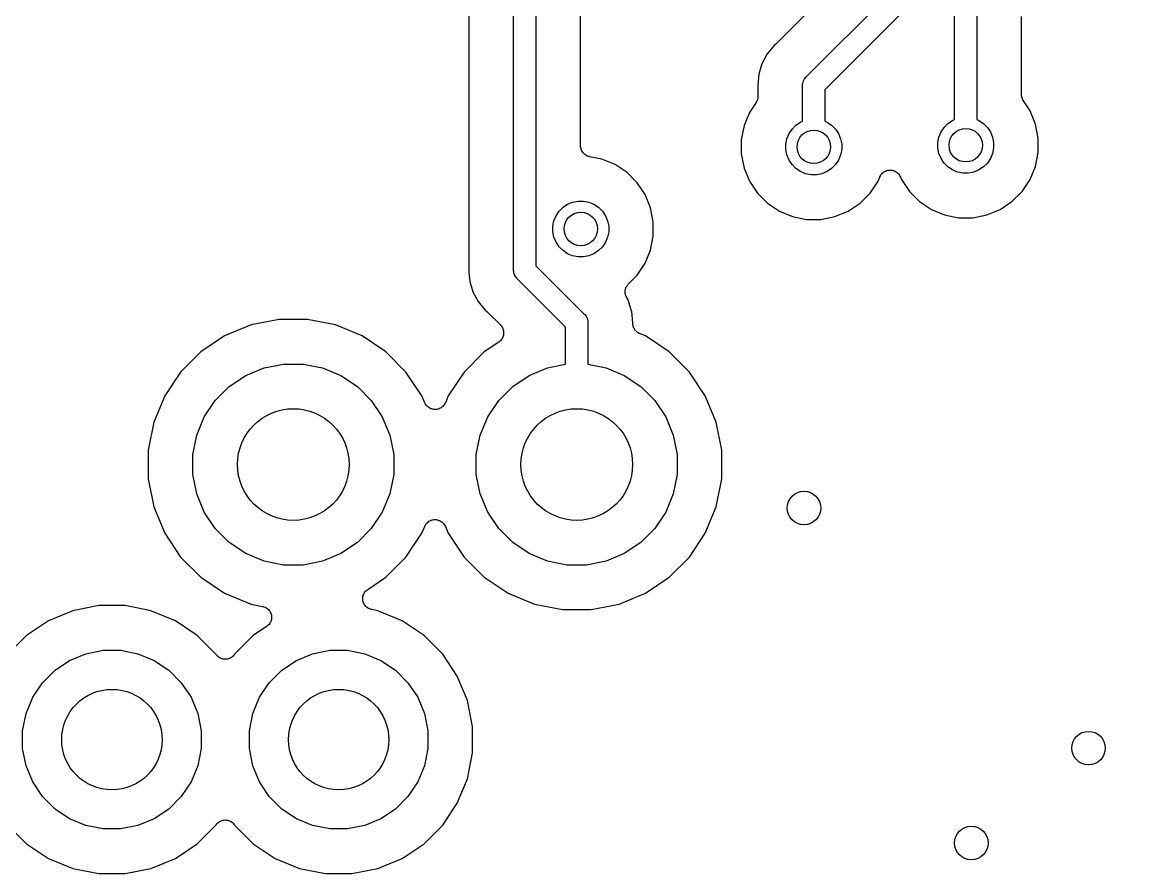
# Model space of a CAD drawing. Extents: x 4.8 to 7.88, y -6.14 to -3.94.
# Drawn here: x 6.9978 to 7.3924, y -5.3159 to -5.0157 of the extents above; entities that cross this region are included whole.
import ezdxf

# ---------------------------------------------------------------- set-up
doc = ezdxf.new("R2010")
doc.units = 0
doc.header["$MEASUREMENT"] = 0
doc.layers.add('BLACK', color=7, linetype='CONTINUOUS')

msp = doc.modelspace()

# ---------------------------------------------------------------- linework, layer by layer
at = {"layer": 'BLACK', "linetype": 'CONTINUOUS'}
for p, q in [((7.36893, -4.9182), (7.26399, -5.02313)), ((7.27444, -5.03495), (7.38583, -4.92357)), ((7.17117, -5.103), (7.17117, -4.92745)), ((7.15542, -4.92842), (7.15542, -5.10204)), ((7.17904, -4.92889), (7.17904, -5.10157)), ((7.39241, -4.92812), (7.28102, -5.0395)), ((7.19479, -5.05924), (7.19479, -4.93704)), ((7.32677, -5.05003), (7.32677, -5.00407)), ((7.33465, -5.0055), (7.33465, -5.05003)), ((7.35039, -5.04126), (7.35039, -5.01366)), ((7.2631, -5.02389), (7.26064, -5.02688)), ((7.2637, -5.02339), (7.2631, -5.02389)), ((7.26382, -5.02327), (7.2637, -5.02339)), ((7.26395, -5.02317), (7.26382, -5.02327)), ((7.26399, -5.02313), (7.26395, -5.02317)), ((7.25881, -5.0303), (7.25819, -5.03237)), ((7.26064, -5.02688), (7.25881, -5.0303)), ((7.25769, -5.03401), (7.25731, -5.03787)), ((7.25819, -5.03237), (7.25769, -5.03401)), ((7.25819, -5.03237), (7.25819, -5.03237)), ((7.25731, -5.03787), (7.25738, -5.03865)), ((7.27313, -5.03787), (7.27315, -5.03768)), ((7.27315, -5.03807), (7.27313, -5.03787)), ((7.27315, -5.03768), (7.27321, -5.0371)), ((7.27315, -5.03768), (7.27315, -5.03768)), ((7.27315, -5.0506), (7.27315, -5.03807)), ((7.27321, -5.0371), (7.27322, -5.03705)), ((7.27322, -5.03705), (7.2733, -5.0368)), ((7.2733, -5.0368), (7.27343, -5.03636)), ((7.27343, -5.03636), (7.2738, -5.03567)), ((7.2738, -5.03567), (7.27429, -5.03508)), ((7.27429, -5.03508), (7.27444, -5.03495)), ((7.25736, -5.04224), (7.25733, -5.0426)), ((7.2574, -5.04188), (7.25736, -5.04224)), ((7.25738, -5.03865), (7.25739, -5.0387)), ((7.25739, -5.0387), (7.25739, -5.03887)), ((7.25739, -5.03887), (7.2574, -5.03903)), ((7.2574, -5.03903), (7.2574, -5.04183)), ((7.2574, -5.04183), (7.2574, -5.04184)), ((7.2574, -5.04184), (7.2574, -5.04184)), ((7.2574, -5.04184), (7.2574, -5.04184)), ((7.2574, -5.04184), (7.2574, -5.04188)), ((7.28102, -5.0395), (7.28102, -5.0506)), ((7.35043, -5.04162), (7.35039, -5.04126)), ((7.35046, -5.04198), (7.35043, -5.04162)), ((7.35047, -5.042), (7.35046, -5.04198)), ((7.35047, -5.04202), (7.35047, -5.042)), ((7.35057, -5.04237), (7.35047, -5.04202)), ((7.35067, -5.04272), (7.35057, -5.04237)), ((7.25674, -5.04401), (7.25441, -5.0475)), ((7.25691, -5.04369), (7.25674, -5.04401)), ((7.25708, -5.04338), (7.25691, -5.04369)), ((7.25709, -5.04336), (7.25708, -5.04338)), ((7.2571, -5.04334), (7.25709, -5.04336)), ((7.25721, -5.04299), (7.2571, -5.04334)), ((7.25732, -5.04265), (7.25721, -5.04299)), ((7.25733, -5.0426), (7.25732, -5.04262)), ((7.25732, -5.04262), (7.25732, -5.04265)), ((7.35068, -5.04274), (7.35067, -5.04272)), ((7.35069, -5.04276), (7.35068, -5.04274)), ((7.35086, -5.04308), (7.35069, -5.04276)), ((7.35103, -5.0434), (7.35086, -5.04308)), ((7.35105, -5.04344), (7.35103, -5.0434)), ((7.35106, -5.04345), (7.35105, -5.04344)), ((7.35105, -5.04344), (7.35105, -5.04344)), ((7.35105, -5.04344), (7.35105, -5.04344)), ((7.35339, -5.04693), (7.35106, -5.04345)), ((7.25441, -5.0475), (7.25248, -5.05216)), ((7.32443, -5.05141), (7.32605, -5.05033)), ((7.32605, -5.05033), (7.32677, -5.05003)), ((7.33465, -5.05003), (7.33537, -5.05033)), ((7.33537, -5.05033), (7.33698, -5.05141)), ((7.35532, -5.05159), (7.35339, -5.04693)), ((7.25248, -5.05216), (7.2515, -5.0571)), ((7.26837, -5.05496), (7.26944, -5.05335)), ((7.26944, -5.05335), (7.27081, -5.05198)), ((7.27081, -5.05198), (7.27243, -5.0509)), ((7.27243, -5.0509), (7.27315, -5.0506)), ((7.28102, -5.0506), (7.28175, -5.0509)), ((7.28175, -5.0509), (7.28336, -5.05198)), ((7.28336, -5.05198), (7.28473, -5.05335)), ((7.28473, -5.05335), (7.28581, -5.05496)), ((7.32199, -5.05439), (7.32306, -5.05278)), ((7.32306, -5.05278), (7.32443, -5.05141)), ((7.33698, -5.05141), (7.33835, -5.05278)), ((7.33835, -5.05278), (7.33943, -5.05439)), ((7.3563, -5.05653), (7.35532, -5.05159)), ((7.2515, -5.0571), (7.2515, -5.06214)), ((7.26725, -5.05865), (7.26762, -5.05675)), ((7.26762, -5.05675), (7.26837, -5.05496)), ((7.28581, -5.05496), (7.28655, -5.05675)), ((7.28655, -5.05675), (7.28693, -5.05865)), ((7.32087, -5.05809), (7.32124, -5.05618)), ((7.32087, -5.06002), (7.32087, -5.05809)), ((7.32124, -5.05618), (7.32199, -5.05439)), ((7.33943, -5.05439), (7.34017, -5.05618)), ((7.34017, -5.05618), (7.34055, -5.05809)), ((7.34055, -5.05809), (7.34055, -5.06002)), ((7.3563, -5.06158), (7.3563, -5.05653)), ((7.19482, -5.05961), (7.19479, -5.05924)), ((7.19486, -5.05998), (7.19482, -5.05961)), ((7.19486, -5.05999), (7.19486, -5.05998)), ((7.19486, -5.06001), (7.19486, -5.05999)), ((7.19497, -5.06036), (7.19486, -5.06001)), ((7.19507, -5.06071), (7.19497, -5.06036)), ((7.19508, -5.06073), (7.19507, -5.06071)), ((7.19508, -5.06074), (7.19508, -5.06073)), ((7.19526, -5.06107), (7.19508, -5.06074)), ((7.19543, -5.06139), (7.19526, -5.06107)), ((7.19544, -5.06141), (7.19543, -5.06139)), ((7.19545, -5.06142), (7.19544, -5.06141)), ((7.19568, -5.06171), (7.19545, -5.06142)), ((7.19591, -5.06199), (7.19568, -5.06171)), ((7.19592, -5.062), (7.19591, -5.06199)), ((7.19593, -5.06202), (7.19592, -5.062)), ((7.19621, -5.06225), (7.19593, -5.06202)), ((7.2515, -5.06214), (7.25248, -5.06709)), ((7.26725, -5.06059), (7.26725, -5.05865)), ((7.26762, -5.06249), (7.26725, -5.06059)), ((7.28693, -5.06059), (7.28655, -5.06249)), ((7.28693, -5.05865), (7.28693, -5.06059)), ((7.32124, -5.06193), (7.32087, -5.06002)), ((7.32199, -5.06372), (7.32124, -5.06193)), ((7.34017, -5.06193), (7.33943, -5.06372)), ((7.34055, -5.06002), (7.34017, -5.06193)), ((7.35532, -5.06652), (7.3563, -5.06158)), ((7.1965, -5.06249), (7.19621, -5.06225)), ((7.19651, -5.0625), (7.1965, -5.06249)), ((7.19652, -5.0625), (7.19651, -5.0625)), ((7.19685, -5.06268), (7.19652, -5.0625)), ((7.19717, -5.06286), (7.19685, -5.06268)), ((7.19719, -5.06286), (7.19717, -5.06286)), ((7.1972, -5.06287), (7.19719, -5.06286)), ((7.19755, -5.06298), (7.1972, -5.06287)), ((7.1979, -5.06309), (7.19755, -5.06298)), ((7.19793, -5.0631), (7.1979, -5.06309)), ((7.19796, -5.0631), (7.19793, -5.0631)), ((7.19793, -5.0631), (7.19793, -5.0631)), ((7.19793, -5.0631), (7.19793, -5.0631)), ((7.20235, -5.06398), (7.19796, -5.0631)), ((7.207, -5.0659), (7.20235, -5.06398)), ((7.21119, -5.06871), (7.207, -5.0659)), ((7.26837, -5.06428), (7.26762, -5.06249)), ((7.26944, -5.0659), (7.26837, -5.06428)), ((7.27081, -5.06727), (7.26944, -5.0659)), ((7.28473, -5.0659), (7.28336, -5.06727)), ((7.28581, -5.06428), (7.28473, -5.0659)), ((7.28655, -5.06249), (7.28581, -5.06428)), ((7.32306, -5.06533), (7.32199, -5.06372)), ((7.32443, -5.0667), (7.32306, -5.06533)), ((7.33835, -5.06533), (7.33698, -5.0667)), ((7.33943, -5.06372), (7.33835, -5.06533)), ((7.21476, -5.07227), (7.21119, -5.06871)), ((7.25248, -5.06709), (7.25441, -5.07174)), ((7.27243, -5.06834), (7.27081, -5.06727)), ((7.27422, -5.06909), (7.27243, -5.06834)), ((7.27612, -5.06946), (7.27422, -5.06909)), ((7.27806, -5.06946), (7.27612, -5.06946)), ((7.27996, -5.06909), (7.27806, -5.06946)), ((7.28175, -5.06834), (7.27996, -5.06909)), ((7.28336, -5.06727), (7.28175, -5.06834)), ((7.3004, -5.07021), (7.30058, -5.06988)), ((7.30058, -5.06988), (7.30076, -5.06955)), ((7.30076, -5.06955), (7.30077, -5.06955)), ((7.30077, -5.06954), (7.30103, -5.06924)), ((7.30077, -5.06955), (7.30077, -5.06954)), ((7.30103, -5.06924), (7.30126, -5.06896)), ((7.30126, -5.06896), (7.30127, -5.06895)), ((7.30126, -5.06896), (7.30126, -5.06896)), ((7.30127, -5.06895), (7.30156, -5.06871)), ((7.30156, -5.06871), (7.30185, -5.06848)), ((7.30185, -5.06848), (7.30186, -5.06848)), ((7.30186, -5.06848), (7.30187, -5.06847)), ((7.30187, -5.06847), (7.3022, -5.0683)), ((7.3022, -5.0683), (7.30253, -5.06812)), ((7.30253, -5.06812), (7.30254, -5.06812)), ((7.30254, -5.06812), (7.30255, -5.06812)), ((7.30255, -5.06812), (7.3029, -5.06801)), ((7.3029, -5.06801), (7.30327, -5.06791)), ((7.30327, -5.06791), (7.30328, -5.06791)), ((7.30328, -5.0679), (7.30366, -5.06787)), ((7.30328, -5.06791), (7.30328, -5.0679)), ((7.30366, -5.06787), (7.30404, -5.06783)), ((7.30404, -5.06783), (7.30404, -5.06784)), ((7.30404, -5.06784), (7.30405, -5.06783)), ((7.30405, -5.06783), (7.30442, -5.06787)), ((7.30442, -5.06787), (7.3048, -5.06791)), ((7.3048, -5.06791), (7.30481, -5.06792)), ((7.30481, -5.06792), (7.30481, -5.06792)), ((7.30481, -5.06792), (7.30518, -5.06803)), ((7.30518, -5.06803), (7.30553, -5.06814)), ((7.30553, -5.06814), (7.30554, -5.06814)), ((7.30554, -5.06814), (7.30555, -5.06814)), ((7.30555, -5.06814), (7.30589, -5.06833)), ((7.30589, -5.06833), (7.30621, -5.0685)), ((7.30621, -5.0685), (7.30622, -5.06851)), ((7.30622, -5.06851), (7.30622, -5.06851)), ((7.30622, -5.06851), (7.30651, -5.06875)), ((7.30651, -5.06875), (7.3068, -5.06899)), ((7.3068, -5.06899), (7.30681, -5.069)), ((7.30681, -5.069), (7.30681, -5.069)), ((7.30681, -5.069), (7.30704, -5.06929)), ((7.30704, -5.06929), (7.30729, -5.06959)), ((7.30729, -5.06959), (7.30729, -5.06959)), ((7.30729, -5.06959), (7.3073, -5.0696)), ((7.3073, -5.0696), (7.30747, -5.06992)), ((7.30747, -5.06992), (7.30765, -5.07027)), ((7.32605, -5.06778), (7.32443, -5.0667)), ((7.32784, -5.06852), (7.32605, -5.06778)), ((7.32974, -5.0689), (7.32784, -5.06852)), ((7.33168, -5.0689), (7.32974, -5.0689)), ((7.33358, -5.06852), (7.33168, -5.0689)), ((7.33537, -5.06778), (7.33358, -5.06852)), ((7.33698, -5.0667), (7.33537, -5.06778)), ((7.35339, -5.07118), (7.35532, -5.06652)), ((7.21756, -5.07646), (7.21476, -5.07227)), ((7.25441, -5.07174), (7.25721, -5.07593)), ((7.29697, -5.07593), (7.29977, -5.07174)), ((7.29977, -5.07174), (7.30038, -5.07027)), ((7.30038, -5.07027), (7.30039, -5.07023)), ((7.30039, -5.07023), (7.3004, -5.07021)), ((7.30039, -5.07023), (7.30039, -5.07023)), ((7.30039, -5.07023), (7.30039, -5.07023)), ((7.30765, -5.07027), (7.30803, -5.07118)), ((7.30803, -5.07118), (7.31083, -5.07537)), ((7.35059, -5.07537), (7.35339, -5.07118)), ((7.21949, -5.08112), (7.21756, -5.07646)), ((7.25721, -5.07593), (7.26077, -5.0795)), ((7.2934, -5.0795), (7.29697, -5.07593)), ((7.31083, -5.07537), (7.3144, -5.07893)), ((7.34702, -5.07893), (7.35059, -5.07537)), ((7.18724, -5.08231), (7.18861, -5.08094)), ((7.18861, -5.08094), (7.19022, -5.07986)), ((7.19022, -5.07986), (7.19201, -5.07912)), ((7.19201, -5.07912), (7.19391, -5.07874)), ((7.19391, -5.07874), (7.19585, -5.07874)), ((7.19585, -5.07874), (7.19775, -5.07912)), ((7.19775, -5.07912), (7.19954, -5.07986)), ((7.19954, -5.07986), (7.20116, -5.08094)), ((7.20116, -5.08094), (7.20253, -5.08231)), ((7.22047, -5.08606), (7.21949, -5.08112)), ((7.26077, -5.0795), (7.26497, -5.0823)), ((7.28921, -5.0823), (7.2934, -5.0795)), ((7.3144, -5.07893), (7.31859, -5.08173)), ((7.31859, -5.08173), (7.32324, -5.08366)), ((7.33817, -5.08366), (7.34283, -5.08173)), ((7.34283, -5.08173), (7.34702, -5.07893)), ((7.18504, -5.08761), (7.18542, -5.08571)), ((7.18542, -5.08571), (7.18616, -5.08392)), ((7.18616, -5.08392), (7.18724, -5.08231)), ((7.20253, -5.08231), (7.2036, -5.08392)), ((7.2036, -5.08392), (7.20435, -5.08571)), ((7.20435, -5.08571), (7.20472, -5.08761)), ((7.26497, -5.0823), (7.26962, -5.08423)), ((7.26962, -5.08423), (7.27457, -5.08521)), ((7.27457, -5.08521), (7.27961, -5.08521)), ((7.27961, -5.08521), (7.28455, -5.08423)), ((7.28455, -5.08423), (7.28921, -5.0823)), ((7.32324, -5.08366), (7.32819, -5.08465)), ((7.32819, -5.08465), (7.33323, -5.08465)), ((7.33323, -5.08465), (7.33817, -5.08366)), ((7.18504, -5.08955), (7.18504, -5.08761)), ((7.18542, -5.09145), (7.18504, -5.08955)), ((7.20472, -5.08955), (7.20435, -5.09145)), ((7.20472, -5.08761), (7.20472, -5.08955)), ((7.22047, -5.0911), (7.22047, -5.08606)), ((7.18616, -5.09324), (7.18542, -5.09145)), ((7.18724, -5.09486), (7.18616, -5.09324)), ((7.2036, -5.09324), (7.20253, -5.09486)), ((7.20435, -5.09145), (7.2036, -5.09324)), ((7.21949, -5.09605), (7.22047, -5.0911)), ((7.18861, -5.09623), (7.18724, -5.09486)), ((7.19022, -5.0973), (7.18861, -5.09623)), ((7.19201, -5.09805), (7.19022, -5.0973)), ((7.19954, -5.0973), (7.19775, -5.09805)), ((7.20116, -5.09623), (7.19954, -5.0973)), ((7.20253, -5.09486), (7.20116, -5.09623)), ((7.21756, -5.1007), (7.21949, -5.09605)), ((7.17904, -5.10157), (7.1961, -5.11862)), ((7.19391, -5.09843), (7.19201, -5.09805)), ((7.19585, -5.09843), (7.19391, -5.09843)), ((7.19775, -5.09805), (7.19585, -5.09843)), ((7.21476, -5.1049), (7.21756, -5.1007)), ((7.1554, -5.10242), (7.15532, -5.1032)), ((7.15532, -5.1032), (7.1554, -5.10397)), ((7.15542, -5.10209), (7.1554, -5.10226)), ((7.1554, -5.10226), (7.1554, -5.10242)), ((7.1554, -5.10397), (7.1557, -5.10706)), ((7.15542, -5.10204), (7.15542, -5.10209)), ((7.17115, -5.1032), (7.17117, -5.103)), ((7.17117, -5.10339), (7.17115, -5.1032)), ((7.1712, -5.10375), (7.17117, -5.10339)), ((7.17117, -5.10339), (7.17117, -5.10339)), ((7.17122, -5.10397), (7.1712, -5.10375)), ((7.17128, -5.10415), (7.17122, -5.10397)), ((7.17145, -5.10471), (7.17128, -5.10415)), ((7.17181, -5.10539), (7.17145, -5.10471)), ((7.1723, -5.10599), (7.17181, -5.10539)), ((7.21168, -5.10797), (7.21476, -5.1049)), ((7.1557, -5.10706), (7.15683, -5.11077)), ((7.17246, -5.10612), (7.1723, -5.10599)), ((7.18951, -5.12317), (7.17246, -5.10612)), ((7.21071, -5.10957), (7.21078, -5.10941)), ((7.21078, -5.10941), (7.21083, -5.10924)), ((7.21083, -5.10924), (7.21093, -5.10906)), ((7.21093, -5.10906), (7.21101, -5.10887)), ((7.21101, -5.10887), (7.21111, -5.10872)), ((7.21111, -5.10872), (7.2112, -5.10857)), ((7.2112, -5.10857), (7.21133, -5.1084)), ((7.21133, -5.1084), (7.21145, -5.10823)), ((7.21145, -5.10823), (7.21157, -5.10811)), ((7.21157, -5.10811), (7.21168, -5.10797)), ((7.15683, -5.11077), (7.15866, -5.11419)), ((7.21053, -5.11074), (7.21055, -5.11053)), ((7.21055, -5.11092), (7.21053, -5.11074)), ((7.21054, -5.11109), (7.21055, -5.11092)), ((7.21058, -5.1113), (7.21054, -5.11109)), ((7.21055, -5.11033), (7.21059, -5.11015)), ((7.21055, -5.11053), (7.21055, -5.11033)), ((7.2106, -5.11151), (7.21058, -5.1113)), ((7.21059, -5.11015), (7.21061, -5.10998)), ((7.21065, -5.11168), (7.2106, -5.11151)), ((7.21061, -5.10998), (7.21067, -5.10978)), ((7.21069, -5.11185), (7.21065, -5.11168)), ((7.21067, -5.10978), (7.21071, -5.10957)), ((7.21076, -5.11204), (7.21069, -5.11185)), ((7.21082, -5.11224), (7.21076, -5.11204)), ((7.2109, -5.1124), (7.21082, -5.11224)), ((7.21097, -5.11256), (7.2109, -5.1124)), ((7.211, -5.11261), (7.21097, -5.11256)), ((7.21172, -5.11397), (7.211, -5.11261)), ((7.15866, -5.11419), (7.16112, -5.11718)), ((7.16112, -5.11718), (7.16172, -5.11768)), ((7.2128, -5.11752), (7.21172, -5.11397)), ((7.08841, -5.12047), (7.07852, -5.12244)), ((7.09849, -5.12047), (7.08841, -5.12047)), ((7.10838, -5.12244), (7.09849, -5.12047)), ((7.16172, -5.11768), (7.16176, -5.11771)), ((7.16176, -5.11771), (7.16188, -5.11783)), ((7.16188, -5.11783), (7.162, -5.11794)), ((7.162, -5.11794), (7.16651, -5.12244)), ((7.1961, -5.11862), (7.19625, -5.11875)), ((7.19625, -5.11875), (7.19674, -5.11935)), ((7.19674, -5.11935), (7.1971, -5.12003)), ((7.1971, -5.12003), (7.19723, -5.12046)), ((7.19723, -5.12046), (7.19732, -5.12073)), ((7.19732, -5.12073), (7.19733, -5.12077)), ((7.19733, -5.12077), (7.19739, -5.12135)), ((7.19739, -5.12135), (7.19739, -5.12135)), ((7.19739, -5.12135), (7.1974, -5.12154)), ((7.2128, -5.11753), (7.2128, -5.11752)), ((7.21285, -5.11768), (7.2128, -5.11753)), ((7.21324, -5.12163), (7.21285, -5.11768)), ((7.07852, -5.12244), (7.06921, -5.1263)), ((7.11769, -5.1263), (7.10838, -5.12244)), ((7.16651, -5.12244), (7.16653, -5.12246)), ((7.16653, -5.12246), (7.16653, -5.12246)), ((7.16653, -5.12246), (7.16653, -5.12246)), ((7.16653, -5.12246), (7.16655, -5.12248)), ((7.16655, -5.12248), (7.16678, -5.12277)), ((7.16678, -5.12277), (7.16701, -5.12306)), ((7.16701, -5.12306), (7.16702, -5.12307)), ((7.16702, -5.12307), (7.16703, -5.12308)), ((7.16703, -5.12308), (7.1672, -5.12341)), ((7.1672, -5.12341), (7.16737, -5.12374)), ((7.16737, -5.12374), (7.16737, -5.12375)), ((7.16737, -5.12375), (7.16738, -5.12376)), ((7.16738, -5.12376), (7.16748, -5.12412)), ((7.16748, -5.12412), (7.16759, -5.12448)), ((7.16759, -5.12448), (7.16759, -5.12449)), ((7.16759, -5.12449), (7.16759, -5.1245)), ((7.16759, -5.1245), (7.16763, -5.12487)), ((7.16766, -5.12527), (7.16762, -5.12564)), ((7.16763, -5.12487), (7.16766, -5.12524)), ((7.16766, -5.12524), (7.16766, -5.12525)), ((7.16766, -5.12525), (7.16766, -5.12527)), ((7.18951, -5.13631), (7.18951, -5.12317)), ((7.1974, -5.12154), (7.19739, -5.12174)), ((7.19739, -5.12174), (7.19739, -5.13631)), ((7.21322, -5.12178), (7.21324, -5.12163)), ((7.21324, -5.12199), (7.21322, -5.12178)), ((7.21324, -5.1222), (7.21324, -5.12199)), ((7.21327, -5.12237), (7.21324, -5.1222)), ((7.21329, -5.12255), (7.21327, -5.12237)), ((7.21335, -5.12275), (7.21329, -5.12255)), ((7.21339, -5.12295), (7.21335, -5.12275)), ((7.21346, -5.12311), (7.21339, -5.12295)), ((7.21351, -5.12328), (7.21346, -5.12311)), ((7.2136, -5.12347), (7.21351, -5.12328)), ((7.21368, -5.12366), (7.2136, -5.12347)), ((7.21378, -5.12381), (7.21368, -5.12366)), ((7.21386, -5.12396), (7.21378, -5.12381)), ((7.21399, -5.12413), (7.21386, -5.12396)), ((7.21411, -5.1243), (7.21399, -5.12413)), ((7.21423, -5.12443), (7.21411, -5.1243)), ((7.21434, -5.12456), (7.21423, -5.12443)), ((7.2145, -5.1247), (7.21434, -5.12456)), ((7.21465, -5.12485), (7.2145, -5.1247)), ((7.21479, -5.12495), (7.21465, -5.12485)), ((7.21493, -5.12506), (7.21479, -5.12495)), ((7.21511, -5.12516), (7.21493, -5.12506)), ((7.21528, -5.12528), (7.21511, -5.12516)), ((7.21545, -5.12535), (7.21528, -5.12528)), ((7.06921, -5.1263), (7.06082, -5.1319)), ((7.12607, -5.1319), (7.11769, -5.1263)), ((7.16591, -5.1285), (7.16082, -5.1319)), ((7.1662, -5.12826), (7.16591, -5.1285)), ((7.16649, -5.12803), (7.1662, -5.12826)), ((7.1665, -5.12802), (7.16649, -5.12803)), ((7.16651, -5.12801), (7.1665, -5.12802)), ((7.16674, -5.12772), (7.16651, -5.12801)), ((7.16698, -5.12744), (7.16674, -5.12772)), ((7.16699, -5.12743), (7.16698, -5.12744)), ((7.16717, -5.12709), (7.16699, -5.12742)), ((7.16699, -5.12742), (7.16699, -5.12743)), ((7.16735, -5.12676), (7.16717, -5.12709)), ((7.16736, -5.12674), (7.16735, -5.12675)), ((7.16735, -5.12675), (7.16735, -5.12676)), ((7.16747, -5.12638), (7.16736, -5.12674)), ((7.16758, -5.12603), (7.16747, -5.12638)), ((7.16762, -5.12564), (7.16758, -5.12601)), ((7.16758, -5.12601), (7.16758, -5.12602)), ((7.16758, -5.12602), (7.16758, -5.12603)), ((7.2156, -5.12543), (7.21545, -5.12535)), ((7.21565, -5.12545), (7.2156, -5.12543)), ((7.21769, -5.1263), (7.21565, -5.12545)), ((7.22607, -5.1319), (7.21769, -5.1263)), ((7.06082, -5.1319), (7.05369, -5.13903)), ((7.1332, -5.13903), (7.12607, -5.1319)), ((7.16082, -5.1319), (7.15369, -5.13903)), ((7.2332, -5.13903), (7.22607, -5.1319)), ((7.08311, -5.13758), (7.08996, -5.13622)), ((7.08996, -5.13622), (7.09694, -5.13622)), ((7.09694, -5.13622), (7.10378, -5.13758)), ((7.18311, -5.13758), (7.18951, -5.13631)), ((7.19739, -5.13631), (7.20378, -5.13758)), ((7.05369, -5.13903), (7.04809, -5.14741)), ((7.07086, -5.14413), (7.07666, -5.14025)), ((7.07666, -5.14025), (7.08311, -5.13758)), ((7.10378, -5.13758), (7.11023, -5.14025)), ((7.11023, -5.14025), (7.11604, -5.14413)), ((7.1388, -5.14741), (7.1332, -5.13903)), ((7.15369, -5.13903), (7.14809, -5.14741)), ((7.17086, -5.14413), (7.17666, -5.14025)), ((7.17666, -5.14025), (7.18311, -5.13758)), ((7.20378, -5.13758), (7.21023, -5.14025)), ((7.21023, -5.14025), (7.21604, -5.14413)), ((7.2388, -5.14741), (7.2332, -5.13903)), ((7.06593, -5.14907), (7.07086, -5.14413)), ((7.11604, -5.14413), (7.12097, -5.14907)), ((7.16593, -5.14907), (7.17086, -5.14413)), ((7.21604, -5.14413), (7.22097, -5.14907)), ((7.04809, -5.14741), (7.04423, -5.15672)), ((7.13981, -5.14984), (7.1388, -5.14741)), ((7.14809, -5.14741), (7.14709, -5.14984)), ((7.24266, -5.15672), (7.2388, -5.14741)), ((7.06205, -5.15487), (7.06593, -5.14907)), ((7.12097, -5.14907), (7.12485, -5.15487)), ((7.13999, -5.15017), (7.13981, -5.14984)), ((7.14017, -5.15051), (7.13999, -5.15017)), ((7.14017, -5.15052), (7.14017, -5.15051)), ((7.14017, -5.15051), (7.14017, -5.15051)), ((7.14041, -5.15081), (7.14017, -5.15052)), ((7.14065, -5.1511), (7.14041, -5.15081)), ((7.14066, -5.15111), (7.14065, -5.1511)), ((7.14095, -5.15135), (7.14066, -5.15111)), ((7.14066, -5.15111), (7.14066, -5.15111)), ((7.14124, -5.15159), (7.14095, -5.15135)), ((7.14125, -5.1516), (7.14124, -5.15159)), ((7.14158, -5.15178), (7.14125, -5.1516)), ((7.14125, -5.1516), (7.14125, -5.1516)), ((7.14192, -5.15196), (7.14158, -5.15178)), ((7.14193, -5.15197), (7.14192, -5.15196)), ((7.14192, -5.15196), (7.14192, -5.15196)), ((7.14228, -5.15207), (7.14193, -5.15197)), ((7.14265, -5.15219), (7.14228, -5.15207)), ((7.14266, -5.15219), (7.14265, -5.15219)), ((7.14304, -5.15223), (7.14266, -5.15219)), ((7.14266, -5.15219), (7.14266, -5.15219)), ((7.14341, -5.15227), (7.14304, -5.15223)), ((7.14342, -5.15227), (7.14341, -5.15227)), ((7.14343, -5.15227), (7.14342, -5.15227)), ((7.1438, -5.15224), (7.14343, -5.15227)), ((7.14418, -5.1522), (7.1438, -5.15224)), ((7.14419, -5.1522), (7.14418, -5.1522)), ((7.14457, -5.15209), (7.14419, -5.1522)), ((7.14419, -5.1522), (7.14419, -5.1522)), ((7.14492, -5.15199), (7.14457, -5.15209)), ((7.14493, -5.15198), (7.14492, -5.15198)), ((7.14492, -5.15198), (7.14492, -5.15199)), ((7.14527, -5.1518), (7.14493, -5.15198)), ((7.1456, -5.15163), (7.14527, -5.1518)), ((7.14561, -5.15162), (7.1456, -5.15163)), ((7.1456, -5.15163), (7.1456, -5.15163)), ((7.1459, -5.15139), (7.14561, -5.15162)), ((7.1462, -5.15115), (7.1459, -5.15139)), ((7.14621, -5.15114), (7.1462, -5.15115)), ((7.1462, -5.15115), (7.1462, -5.15115)), ((7.14644, -5.15086), (7.14621, -5.15114)), ((7.14669, -5.15056), (7.14644, -5.15086)), ((7.1467, -5.15056), (7.14669, -5.15056)), ((7.14688, -5.15023), (7.1467, -5.15055)), ((7.1467, -5.15055), (7.1467, -5.15056)), ((7.14706, -5.14989), (7.14688, -5.15023)), ((7.14707, -5.14988), (7.14706, -5.14989)), ((7.14709, -5.14984), (7.14707, -5.14988)), ((7.14707, -5.14988), (7.14707, -5.14988)), ((7.14707, -5.14988), (7.14707, -5.14988)), ((7.16205, -5.15487), (7.16593, -5.14907)), ((7.22097, -5.14907), (7.22485, -5.15487)), ((7.04423, -5.15672), (7.04227, -5.16661)), ((7.05938, -5.16132), (7.06205, -5.15487)), ((7.12485, -5.15487), (7.12752, -5.16132)), ((7.15938, -5.16132), (7.16205, -5.15487)), ((7.22485, -5.15487), (7.22752, -5.16132)), ((7.24463, -5.16661), (7.24266, -5.15672)), ((7.05802, -5.16816), (7.05938, -5.16132)), ((7.12752, -5.16132), (7.12888, -5.16816)), ((7.15802, -5.16816), (7.15938, -5.16132)), ((7.22752, -5.16132), (7.22888, -5.16816)), ((7.04227, -5.16661), (7.04227, -5.17669)), ((7.05802, -5.17514), (7.05802, -5.16816)), ((7.12888, -5.16816), (7.12888, -5.17514)), ((7.15802, -5.17514), (7.15802, -5.16816)), ((7.22888, -5.16816), (7.22888, -5.17514)), ((7.24463, -5.17669), (7.24463, -5.16661)), ((7.05938, -5.18199), (7.05802, -5.17514)), ((7.12888, -5.17514), (7.12752, -5.18199)), ((7.15938, -5.18199), (7.15802, -5.17514)), ((7.22888, -5.17514), (7.22752, -5.18199)), ((7.04227, -5.17669), (7.04423, -5.18658)), ((7.24266, -5.18658), (7.24463, -5.17669)), ((7.06205, -5.18844), (7.05938, -5.18199)), ((7.12752, -5.18199), (7.12485, -5.18844)), ((7.16205, -5.18844), (7.15938, -5.18199)), ((7.22752, -5.18199), (7.22485, -5.18844)), ((7.04423, -5.18658), (7.04809, -5.1959)), ((7.06593, -5.19424), (7.06205, -5.18844)), ((7.12485, -5.18844), (7.12097, -5.19424)), ((7.16593, -5.19424), (7.16205, -5.18844)), ((7.22485, -5.18844), (7.22097, -5.19424)), ((7.2388, -5.1959), (7.24266, -5.18658)), ((7.14045, -5.19245), (7.14069, -5.19217)), ((7.14069, -5.19217), (7.14069, -5.19216)), ((7.14069, -5.19216), (7.1407, -5.19216)), ((7.1407, -5.19216), (7.141, -5.19192)), ((7.141, -5.19192), (7.14129, -5.19168)), ((7.14129, -5.19168), (7.14129, -5.19168)), ((7.14129, -5.19168), (7.1413, -5.19168)), ((7.1413, -5.19168), (7.14163, -5.1915)), ((7.14163, -5.1915), (7.14197, -5.19133)), ((7.14197, -5.19133), (7.14197, -5.19132)), ((7.14197, -5.19132), (7.14198, -5.19132)), ((7.14198, -5.19132), (7.14233, -5.19122)), ((7.14233, -5.19122), (7.1427, -5.19111)), ((7.1427, -5.19111), (7.14271, -5.19111)), ((7.14271, -5.19111), (7.14272, -5.1911)), ((7.14272, -5.1911), (7.14308, -5.19107)), ((7.14308, -5.19107), (7.14347, -5.19104)), ((7.14347, -5.19104), (7.14348, -5.19104)), ((7.14348, -5.19104), (7.14348, -5.19104)), ((7.14348, -5.19104), (7.14385, -5.19108)), ((7.14385, -5.19108), (7.14423, -5.19112)), ((7.14423, -5.19112), (7.14424, -5.19112)), ((7.14424, -5.19112), (7.14425, -5.19112)), ((7.14425, -5.19112), (7.14461, -5.19123)), ((7.14461, -5.19123), (7.14497, -5.19134)), ((7.14497, -5.19134), (7.14497, -5.19134)), ((7.14497, -5.19134), (7.14498, -5.19135)), ((7.14498, -5.19135), (7.14532, -5.19153)), ((7.14532, -5.19153), (7.14564, -5.19171)), ((7.14564, -5.19171), (7.14565, -5.19171)), ((7.14565, -5.19171), (7.14566, -5.19171)), ((7.14566, -5.19171), (7.14595, -5.19196)), ((7.14595, -5.19196), (7.14624, -5.19219)), ((7.14624, -5.19219), (7.14624, -5.1922)), ((7.14624, -5.1922), (7.14625, -5.1922)), ((7.14625, -5.1922), (7.14648, -5.19249)), ((7.04809, -5.1959), (7.05369, -5.20428)), ((7.07086, -5.19918), (7.06593, -5.19424)), ((7.12097, -5.19424), (7.11604, -5.19918)), ((7.1332, -5.20428), (7.1388, -5.1959)), ((7.1388, -5.1959), (7.13981, -5.19347)), ((7.13981, -5.19347), (7.13983, -5.19343)), ((7.13983, -5.19342), (7.14002, -5.19308)), ((7.13983, -5.19343), (7.13983, -5.19342)), ((7.13983, -5.19343), (7.13983, -5.19343)), ((7.13983, -5.19343), (7.13983, -5.19343)), ((7.14002, -5.19308), (7.1402, -5.19275)), ((7.1402, -5.19274), (7.14045, -5.19245)), ((7.1402, -5.19275), (7.1402, -5.19274)), ((7.1402, -5.19275), (7.1402, -5.19275)), ((7.14648, -5.19249), (7.14672, -5.19279)), ((7.14672, -5.19279), (7.14673, -5.1928)), ((7.14673, -5.1928), (7.14673, -5.1928)), ((7.14673, -5.1928), (7.1469, -5.19313)), ((7.1469, -5.19313), (7.14709, -5.19347)), ((7.14709, -5.19347), (7.14809, -5.1959)), ((7.14809, -5.1959), (7.15369, -5.20428)), ((7.17086, -5.19918), (7.16593, -5.19424)), ((7.22097, -5.19424), (7.21604, -5.19918)), ((7.2332, -5.20428), (7.2388, -5.1959)), ((7.07666, -5.20305), (7.07086, -5.19918)), ((7.11604, -5.19918), (7.11023, -5.20305)), ((7.17666, -5.20305), (7.17086, -5.19918)), ((7.21604, -5.19918), (7.21023, -5.20305)), ((7.08311, -5.20572), (7.07666, -5.20305)), ((7.11023, -5.20305), (7.10378, -5.20572)), ((7.18311, -5.20572), (7.17666, -5.20305)), ((7.21023, -5.20305), (7.20378, -5.20572)), ((7.05369, -5.20428), (7.06082, -5.21141)), ((7.08996, -5.20709), (7.08311, -5.20572)), ((7.09694, -5.20709), (7.08996, -5.20709)), ((7.10378, -5.20572), (7.09694, -5.20709)), ((7.12607, -5.21141), (7.1332, -5.20428)), ((7.15369, -5.20428), (7.16082, -5.21141)), ((7.18996, -5.20709), (7.18311, -5.20572)), ((7.19694, -5.20709), (7.18996, -5.20709)), ((7.20378, -5.20572), (7.19694, -5.20709)), ((7.22607, -5.21141), (7.2332, -5.20428)), ((7.06082, -5.21141), (7.06921, -5.21701)), ((7.11969, -5.21568), (7.12607, -5.21141)), ((7.16082, -5.21141), (7.16921, -5.21701)), ((7.21769, -5.21701), (7.22607, -5.21141)), ((7.1191, -5.21615), (7.11939, -5.21592)), ((7.11939, -5.21592), (7.11969, -5.21568)), ((7.06921, -5.21701), (7.07852, -5.22087)), ((7.11794, -5.21892), (7.11798, -5.21853)), ((7.11794, -5.21893), (7.11794, -5.21892)), ((7.11797, -5.2193), (7.11794, -5.21893)), ((7.11794, -5.21893), (7.11794, -5.21893)), ((7.11801, -5.21968), (7.11797, -5.2193)), ((7.11798, -5.21853), (7.11802, -5.21817)), ((7.11801, -5.21969), (7.11801, -5.21968)), ((7.11801, -5.2197), (7.11801, -5.21969)), ((7.11812, -5.22006), (7.11801, -5.2197)), ((7.11802, -5.21815), (7.11814, -5.21778)), ((7.11802, -5.21816), (7.11802, -5.21815)), ((7.11802, -5.21817), (7.11802, -5.21816)), ((7.11814, -5.21778), (7.11824, -5.21743)), ((7.11824, -5.21743), (7.11825, -5.21743)), ((7.11825, -5.21742), (7.11843, -5.21709)), ((7.11825, -5.21743), (7.11825, -5.21742)), ((7.11843, -5.21709), (7.11861, -5.21676)), ((7.11861, -5.21675), (7.11885, -5.21645)), ((7.11861, -5.21676), (7.11861, -5.21675)), ((7.11861, -5.21675), (7.11861, -5.21675)), ((7.11885, -5.21645), (7.11909, -5.21616)), ((7.11909, -5.21616), (7.1191, -5.21616)), ((7.1191, -5.21616), (7.1191, -5.21615)), ((7.16921, -5.21701), (7.17852, -5.22087)), ((7.20838, -5.22087), (7.21769, -5.21701)), ((7.01567, -5.22323), (7.00707, -5.22679)), ((7.0248, -5.22142), (7.01567, -5.22323)), ((7.0341, -5.22142), (7.0248, -5.22142)), ((7.04323, -5.22323), (7.0341, -5.22142)), ((7.05183, -5.22679), (7.04323, -5.22323)), ((7.07852, -5.22087), (7.08262, -5.22168)), ((7.08262, -5.22168), (7.08266, -5.22169)), ((7.08266, -5.22169), (7.08266, -5.22169)), ((7.08266, -5.22169), (7.08266, -5.22169)), ((7.08266, -5.22169), (7.08268, -5.22169)), ((7.08268, -5.22169), (7.08303, -5.22181)), ((7.08303, -5.22181), (7.08339, -5.22192)), ((7.08339, -5.22192), (7.0834, -5.22193)), ((7.0834, -5.22193), (7.08341, -5.22193)), ((7.08341, -5.22193), (7.08374, -5.22211)), ((7.08374, -5.22211), (7.08407, -5.22229)), ((7.08407, -5.22229), (7.08407, -5.2223)), ((7.08407, -5.2223), (7.08408, -5.2223)), ((7.08408, -5.2223), (7.08437, -5.22254)), ((7.08437, -5.22254), (7.08466, -5.22278)), ((7.08466, -5.22278), (7.08466, -5.22279)), ((7.08466, -5.22279), (7.08467, -5.22279)), ((7.08467, -5.22279), (7.0849, -5.22308)), ((7.0849, -5.22308), (7.08514, -5.22338)), ((7.08514, -5.22338), (7.08515, -5.22339)), ((7.08515, -5.22339), (7.08515, -5.22339)), ((7.08515, -5.22339), (7.08532, -5.22371)), ((7.08532, -5.22371), (7.0855, -5.22406)), ((7.11822, -5.22042), (7.11812, -5.22006)), ((7.11823, -5.22043), (7.11822, -5.22042)), ((7.11841, -5.22078), (7.11823, -5.22043)), ((7.11823, -5.22043), (7.11823, -5.22043)), ((7.11858, -5.2211), (7.11841, -5.22078)), ((7.11858, -5.22111), (7.11858, -5.2211)), ((7.11859, -5.22111), (7.11858, -5.22111)), ((7.11883, -5.22141), (7.11859, -5.22111)), ((7.11906, -5.2217), (7.11883, -5.22141)), ((7.11907, -5.22171), (7.11906, -5.2217)), ((7.11936, -5.22195), (7.11907, -5.22171)), ((7.11907, -5.22171), (7.11907, -5.22171)), ((7.11965, -5.2222), (7.11936, -5.22195)), ((7.11966, -5.2222), (7.11965, -5.2222)), ((7.11965, -5.2222), (7.11965, -5.2222)), ((7.11998, -5.22238), (7.11966, -5.2222)), ((7.12032, -5.22257), (7.11998, -5.22238)), ((7.12033, -5.22257), (7.12032, -5.22257)), ((7.12068, -5.22268), (7.12033, -5.22257)), ((7.12033, -5.22257), (7.12033, -5.22257)), ((7.12105, -5.2228), (7.12068, -5.22268)), ((7.12107, -5.2228), (7.12105, -5.2228)), ((7.12111, -5.22281), (7.12107, -5.2228)), ((7.12107, -5.2228), (7.12107, -5.2228)), ((7.12107, -5.2228), (7.12107, -5.2228)), ((7.12323, -5.22323), (7.12111, -5.22281)), ((7.13183, -5.22679), (7.12323, -5.22323)), ((7.17852, -5.22087), (7.18841, -5.22283)), ((7.18841, -5.22283), (7.19849, -5.22283)), ((7.19849, -5.22283), (7.20838, -5.22087)), ((7.00707, -5.22679), (6.99933, -5.23196)), ((7.05957, -5.23196), (7.05183, -5.22679)), ((7.08512, -5.22775), (7.08488, -5.22803)), ((7.0853, -5.22741), (7.08512, -5.22774)), ((7.08512, -5.22774), (7.08512, -5.22774)), ((7.08512, -5.22774), (7.08512, -5.22775)), ((7.08548, -5.22707), (7.0853, -5.22741)), ((7.08549, -5.22706), (7.08548, -5.22707)), ((7.08548, -5.22707), (7.08548, -5.22707)), ((7.0856, -5.2267), (7.08549, -5.22706)), ((7.0855, -5.22406), (7.0855, -5.22407)), ((7.0855, -5.22407), (7.08551, -5.22407)), ((7.08551, -5.22407), (7.08561, -5.22442)), ((7.08571, -5.22634), (7.0856, -5.2267)), ((7.08561, -5.22442), (7.08572, -5.2248)), ((7.08575, -5.22595), (7.08571, -5.22633)), ((7.08571, -5.22633), (7.08571, -5.22633)), ((7.08571, -5.22633), (7.08571, -5.22634)), ((7.08572, -5.2248), (7.08572, -5.2248)), ((7.08572, -5.2248), (7.08572, -5.22481)), ((7.08572, -5.22481), (7.08575, -5.22518)), ((7.08575, -5.22518), (7.08579, -5.22556)), ((7.08579, -5.22558), (7.08575, -5.22595)), ((7.08579, -5.22556), (7.08579, -5.22557)), ((7.08579, -5.22557), (7.08579, -5.22558)), ((7.13957, -5.23196), (7.13183, -5.22679)), ((7.08404, -5.22882), (7.07933, -5.23196)), ((7.08434, -5.22857), (7.08404, -5.22882)), ((7.08463, -5.22834), (7.08434, -5.22857)), ((7.08488, -5.22803), (7.08463, -5.22833)), ((7.08463, -5.22833), (7.08463, -5.22834)), ((7.08463, -5.22834), (7.08463, -5.22834)), ((6.99933, -5.23196), (6.99275, -5.23855)), ((7.06615, -5.23855), (7.05957, -5.23196)), ((7.07933, -5.23196), (7.07275, -5.23855)), ((7.14615, -5.23855), (7.13957, -5.23196)), ((7.01453, -5.24075), (7.02026, -5.23838)), ((7.02026, -5.23838), (7.02635, -5.23717)), ((7.02635, -5.23717), (7.03255, -5.23717)), ((7.03255, -5.23717), (7.03864, -5.23838)), ((7.03864, -5.23838), (7.04437, -5.24075)), ((7.06618, -5.23859), (7.06615, -5.23855)), ((7.06641, -5.23888), (7.06618, -5.23859)), ((7.06665, -5.23917), (7.06641, -5.23888)), ((7.06666, -5.23918), (7.06665, -5.23917)), ((7.06695, -5.23942), (7.06666, -5.23918)), ((7.06666, -5.23918), (7.06666, -5.23918)), ((7.06724, -5.23966), (7.06695, -5.23942)), ((7.06725, -5.23967), (7.06724, -5.23966)), ((7.06726, -5.23967), (7.06725, -5.23967)), ((7.06758, -5.23985), (7.06726, -5.23967)), ((7.0716, -5.2397), (7.07127, -5.23987)), ((7.07161, -5.23969), (7.0716, -5.2397)), ((7.0716, -5.2397), (7.0716, -5.2397)), ((7.0719, -5.23946), (7.07161, -5.23969)), ((7.0722, -5.23922), (7.0719, -5.23946)), ((7.07221, -5.23921), (7.0722, -5.23921)), ((7.0722, -5.23921), (7.0722, -5.23922)), ((7.07245, -5.23892), (7.07221, -5.23921)), ((7.07269, -5.23863), (7.07245, -5.23892)), ((7.0727, -5.23862), (7.07269, -5.23863)), ((7.07272, -5.23859), (7.0727, -5.23862)), ((7.0727, -5.23862), (7.0727, -5.23862)), ((7.0727, -5.23862), (7.0727, -5.23862)), ((7.07275, -5.23855), (7.07272, -5.23859)), ((7.09453, -5.24075), (7.10026, -5.23838)), ((7.10026, -5.23838), (7.10635, -5.23717)), ((7.10635, -5.23717), (7.11255, -5.23717)), ((7.11255, -5.23717), (7.11864, -5.23838)), ((7.11864, -5.23838), (7.12437, -5.24075)), ((7.15132, -5.24628), (7.14615, -5.23855)), ((7.00937, -5.2442), (7.01453, -5.24075)), ((7.04437, -5.24075), (7.04953, -5.2442)), ((7.06791, -5.24003), (7.06758, -5.23985)), ((7.06792, -5.24003), (7.06791, -5.24003)), ((7.06793, -5.24004), (7.06792, -5.24003)), ((7.06829, -5.24014), (7.06793, -5.24004)), ((7.06865, -5.24026), (7.06829, -5.24014)), ((7.06866, -5.24026), (7.06865, -5.24026)), ((7.06867, -5.24026), (7.06866, -5.24026)), ((7.06904, -5.2403), (7.06867, -5.24026)), ((7.06941, -5.24034), (7.06904, -5.2403)), ((7.06942, -5.24034), (7.06941, -5.24034)), ((7.06943, -5.24034), (7.06942, -5.24034)), ((7.0698, -5.2403), (7.06943, -5.24034)), ((7.07018, -5.24027), (7.0698, -5.2403)), ((7.07019, -5.24027), (7.07018, -5.24027)), ((7.0702, -5.24027), (7.07019, -5.24027)), ((7.07056, -5.24016), (7.0702, -5.24027)), ((7.07091, -5.24006), (7.07056, -5.24016)), ((7.07092, -5.24005), (7.07091, -5.24006)), ((7.07093, -5.24005), (7.07092, -5.24005)), ((7.07127, -5.23987), (7.07093, -5.24005)), ((7.08937, -5.2442), (7.09453, -5.24075)), ((7.12437, -5.24075), (7.12953, -5.2442)), ((7.00498, -5.24858), (7.00937, -5.2442)), ((7.04953, -5.2442), (7.05391, -5.24858)), ((7.08498, -5.24858), (7.08937, -5.2442)), ((7.12953, -5.2442), (7.13391, -5.24858)), ((7.15488, -5.25488), (7.15132, -5.24628)), ((7.00154, -5.25374), (7.00498, -5.24858)), ((7.05391, -5.24858), (7.05736, -5.25374)), ((7.08154, -5.25374), (7.08498, -5.24858)), ((7.13391, -5.24858), (7.13736, -5.25374)), ((6.99916, -5.25947), (7.00154, -5.25374)), ((7.05736, -5.25374), (7.05973, -5.25947)), ((7.07916, -5.25947), (7.08154, -5.25374)), ((7.13736, -5.25374), (7.13973, -5.25947)), ((7.15669, -5.26401), (7.15488, -5.25488)), ((6.99795, -5.26556), (6.99916, -5.25947)), ((7.05973, -5.25947), (7.06094, -5.26556)), ((7.07795, -5.26556), (7.07916, -5.25947)), ((7.13973, -5.25947), (7.14094, -5.26556)), ((6.99795, -5.27176), (6.99795, -5.26556)), ((7.06094, -5.26556), (7.06094, -5.27176)), ((7.07795, -5.27176), (7.07795, -5.26556)), ((7.14094, -5.26556), (7.14094, -5.27176)), ((7.15669, -5.27331), (7.15669, -5.26401)), ((6.99916, -5.27785), (6.99795, -5.27176)), ((7.06094, -5.27176), (7.05973, -5.27785)), ((7.07916, -5.27785), (7.07795, -5.27176)), ((7.14094, -5.27176), (7.13973, -5.27785)), ((7.15488, -5.28244), (7.15669, -5.27331)), ((7.00154, -5.28358), (6.99916, -5.27785)), ((7.05973, -5.27785), (7.05736, -5.28358)), ((7.08154, -5.28358), (7.07916, -5.27785)), ((7.13973, -5.27785), (7.13736, -5.28358)), ((7.15132, -5.29104), (7.15488, -5.28244)), ((7.00498, -5.28874), (7.00154, -5.28358)), ((7.05736, -5.28358), (7.05391, -5.28874)), ((7.08498, -5.28874), (7.08154, -5.28358)), ((7.13736, -5.28358), (7.13391, -5.28874)), ((7.00937, -5.29313), (7.00498, -5.28874)), ((7.05391, -5.28874), (7.04953, -5.29313)), ((7.08937, -5.29313), (7.08498, -5.28874)), ((7.13391, -5.28874), (7.12953, -5.29313)), ((7.14615, -5.29878), (7.15132, -5.29104)), ((7.01453, -5.29657), (7.00937, -5.29313)), ((7.04953, -5.29313), (7.04437, -5.29657)), ((7.09453, -5.29657), (7.08937, -5.29313)), ((7.12953, -5.29313), (7.12437, -5.29657)), ((6.99275, -5.29878), (6.99933, -5.30536)), ((7.02026, -5.29895), (7.01453, -5.29657)), ((7.04437, -5.29657), (7.03864, -5.29895)), ((7.05957, -5.30536), (7.06615, -5.29878)), ((7.06615, -5.29878), (7.06618, -5.29873)), ((7.06618, -5.29873), (7.06619, -5.29871)), ((7.06619, -5.29871), (7.06619, -5.2987)), ((7.06619, -5.2987), (7.0662, -5.2987)), ((7.0662, -5.2987), (7.06621, -5.29869)), ((7.06621, -5.29869), (7.06645, -5.2984)), ((7.06645, -5.2984), (7.06669, -5.29812)), ((7.06669, -5.29811), (7.0667, -5.2981)), ((7.06669, -5.29812), (7.06669, -5.29811)), ((7.0667, -5.2981), (7.06699, -5.29787)), ((7.06699, -5.29787), (7.06728, -5.29763)), ((7.06728, -5.29763), (7.06729, -5.29763)), ((7.06729, -5.29763), (7.0673, -5.29762)), ((7.0673, -5.29762), (7.06763, -5.29745)), ((7.06763, -5.29745), (7.06796, -5.29727)), ((7.06796, -5.29727), (7.06797, -5.29727)), ((7.06797, -5.29727), (7.06798, -5.29727)), ((7.06798, -5.29727), (7.06834, -5.29716)), ((7.06834, -5.29716), (7.0687, -5.29706)), ((7.0687, -5.29706), (7.06871, -5.29705)), ((7.06871, -5.29705), (7.06872, -5.29705)), ((7.06872, -5.29705), (7.06909, -5.29702)), ((7.06909, -5.29702), (7.06947, -5.29698)), ((7.06947, -5.29698), (7.06948, -5.29698)), ((7.06948, -5.29698), (7.06949, -5.29698)), ((7.06949, -5.29698), (7.06986, -5.29702)), ((7.06986, -5.29702), (7.07023, -5.29706)), ((7.07023, -5.29706), (7.07024, -5.29707)), ((7.07024, -5.29707), (7.07025, -5.29707)), ((7.07025, -5.29707), (7.07061, -5.29718)), ((7.07061, -5.29718), (7.07097, -5.29729)), ((7.07097, -5.29729), (7.07097, -5.29729)), ((7.07097, -5.29729), (7.07098, -5.2973)), ((7.07098, -5.2973), (7.07131, -5.29747)), ((7.07131, -5.29747), (7.07164, -5.29765)), ((7.07164, -5.29765), (7.07165, -5.29766)), ((7.07165, -5.29766), (7.07166, -5.29766)), ((7.07166, -5.29766), (7.07195, -5.2979)), ((7.07195, -5.2979), (7.07224, -5.29814)), ((7.07224, -5.29814), (7.07224, -5.29815)), ((7.07224, -5.29815), (7.07225, -5.29815)), ((7.07225, -5.29815), (7.07249, -5.29845)), ((7.07249, -5.29845), (7.07272, -5.29873)), ((7.07272, -5.29873), (7.07275, -5.29878)), ((7.07275, -5.29878), (7.07933, -5.30536)), ((7.10026, -5.29895), (7.09453, -5.29657)), ((7.12437, -5.29657), (7.11864, -5.29895)), ((7.13957, -5.30536), (7.14615, -5.29878)), ((7.02635, -5.30016), (7.02026, -5.29895)), ((7.03255, -5.30016), (7.02635, -5.30016)), ((7.03864, -5.29895), (7.03255, -5.30016)), ((7.10635, -5.30016), (7.10026, -5.29895)), ((7.11255, -5.30016), (7.10635, -5.30016)), ((7.11864, -5.29895), (7.11255, -5.30016)), ((6.99933, -5.30536), (7.00707, -5.31053)), ((7.05183, -5.31053), (7.05957, -5.30536)), ((7.07933, -5.30536), (7.08707, -5.31053)), ((7.13183, -5.31053), (7.13957, -5.30536)), ((7.00707, -5.31053), (7.01567, -5.31409)), ((7.04323, -5.31409), (7.05183, -5.31053)), ((7.08707, -5.31053), (7.09567, -5.31409)), ((7.12323, -5.31409), (7.13183, -5.31053)), ((7.01567, -5.31409), (7.0248, -5.31591)), ((7.0341, -5.31591), (7.04323, -5.31409)), ((7.09567, -5.31409), (7.1048, -5.31591)), ((7.1141, -5.31591), (7.12323, -5.31409)), ((7.0248, -5.31591), (7.0341, -5.31591)), ((7.1048, -5.31591), (7.1141, -5.31591))]:
    msp.add_line(p, q, dxfattribs=at)
at = {"layer": 'BLACK'}
for centre, radius in [((7.27709, -5.05962), 0.00591), ((7.33071, -5.05906), 0.00591), ((7.19488, -5.08858), 0.00591), ((7.09345, -5.17165), 0.01969), ((7.09345, -5.17165), 0.01969), ((7.19345, -5.17165), 0.01969), ((7.19345, -5.17165), 0.01969), ((7.27362, -5.18701), 0.00591), ((7.02945, -5.26866), 0.01772), ((7.02945, -5.26866), 0.01772), ((7.10945, -5.26866), 0.01772), ((7.10945, -5.26866), 0.01772), ((7.37402, -5.27165), 0.00591), ((7.33268, -5.30512), 0.00591)]:
    msp.add_circle(centre, radius, dxfattribs=at)

doc.saveas('drawing.dxf')
